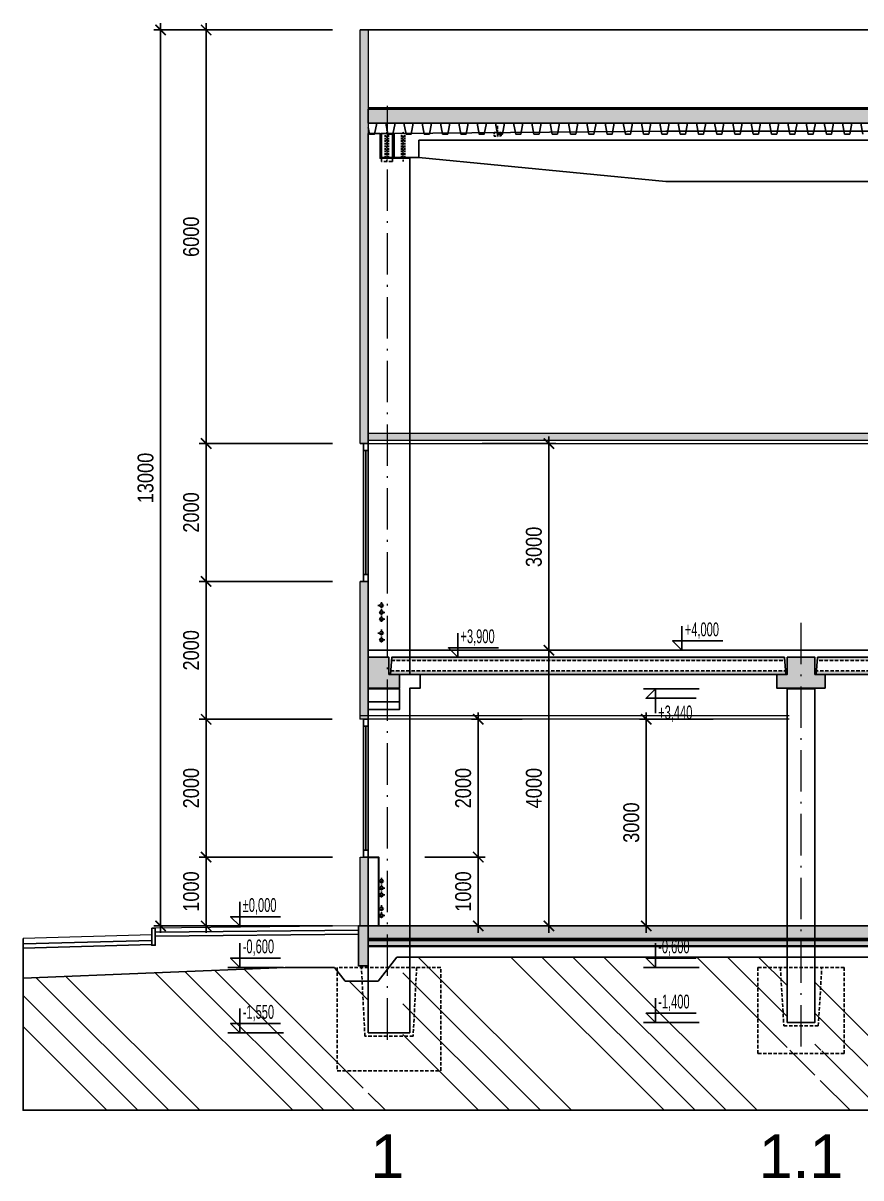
# Model space of a CAD drawing. Header units: millimetres. Extents: x 325046 to 1268204, y 1875583 to 2761998.
# Drawn here: x 700798 to 712946, y 2379868 to 2396623 of the extents above; entities that cross this region are included whole.
import ezdxf
from ezdxf.enums import TextEntityAlignment as Align

# ---------------------------------------------------------------- set-up
doc = ezdxf.new("R2010")
doc.units = ezdxf.units.MM
doc.header["$LTSCALE"] = 100
doc.header["$PDMODE"] = 65
for name, pattern in [('ACAD_ISO10W100', [18.5, 12, -3, 0.5, -3]), ('DASHDOT', [1, 0.5, -0.25, 0, -0.25]), ('DASHED', [0.75, 0.5, -0.25])]:
    doc.linetypes.add(name, pattern=pattern)
for name, color, linetype in [('005', 9, 'Continuous'), ('025', 1, 'Continuous'), ('030', 7, 'Continuous'), ('035', 7, 'Continuous'), ('050', 4, 'Continuous'), ('DEHA', 2, 'Continuous'), ('FASÁDY kresba', 7, 'Continuous'), ('KOTY', 2, 'Continuous'), ('kóty 100', 5, 'Continuous'), ('OKNA - RASTR', 5, 'Continuous'), ('PŘÍČKY - ZDĚNÉ', 4, 'Continuous'), ('ŠRAF-TERÉN', 34, 'Continuous'), ('ŽB - MONOLIT', 4, 'Continuous'), ('ŽB - PREFA', 3, 'Continuous')]:
    doc.layers.add(name, color=color, linetype=linetype)
for name, color, linetype, lineweight in [('ARKOS - obrys budovy', 4, 'Continuous', 13), ('Objekty - osy', 5, 'ACAD_ISO10W100', 20), ('OBVODOVÝ PLÁŠŤ', 2, 'Continuous', 9), ('ŽB - Šraf-prefa', 253, 'Continuous', 13)]:
    doc.layers.add(name, color=color, linetype=linetype, lineweight=lineweight)
for name, color, linetype, lineweight, true_color in [('IZOLACE - H', 7, 'Continuous', 9, 0x525252), ('PODHLEDY', 7, 'Continuous', 18, 0x1d8172), ('PŘÍČKY - SDK', 7, 'Continuous', 30, 0x6a1174), ('TRAPÉZ -  KRYTINA', 7, 'Continuous', 25, 0x005875)]:
    doc.layers.add(name, color=color, linetype=linetype, lineweight=lineweight, true_color=true_color)
for name, color, linetype, true_color in [('Izolace tepelná', 7, 'Continuous', 0xfdf0ce), ('Popis OS', 7, 'Continuous', 0xbd0a5d), ('ŽB - Šraf-monol', 7, 'Continuous', 0x6bc2a4)]:
    doc.layers.add(name, color=color, linetype=linetype, true_color=true_color)
doc.styles.add('ARIAL NARROW', font='ARIALN.TTF')
doc.styles.add('ARIL-TENKÝ', font='arial.ttf')
doc.dimstyles.new('100', dxfattribs={"dimscale": 100, "dimtxt": 2.3, "dimasz": 1.5, "dimexe": 1, "dimexo": 4, "dimgap": 1, "dimtad": 1, "dimdec": 0, "dimzin": 0, "dimdsep": 46, "dimtxsty": 'ARIAL NARROW', "dimblk": 'ARCHTICK', "dimcen": 4, "dimdle": 1, "dimclrd": 256, "dimclre": 256, "dimclrt": 7, "dimadec": 0, "dimazin": 0, "dimtfac": 1, "dimtdec": 0, "dimtix": 1, "dimtofl": 0, "dimtmove": 0, "dimatfit": 2, "dimldrblk": 'OBLIQUE', "dimfxl": 1, "dimtolj": 1, "dimtzin": 0, "dimlwd": -1, "dimlwe": -1, "dimarcsym": 1})

# ---------------------------------------------------------------- blocks, each defined once
blk = doc.blocks.new('L2.1_PO')
at = {"layer": '005', "linetype": 'DASHDOT', "ltscale": 0.5}
for points in [[(1110094, -5375264), (1110094, -5374824)], [(1121674, -5375264), (1121674, -5374824)]]:
    blk.add_lwpolyline(points, dxfattribs=at)
at = {"layer": '025', "linetype": 'DASHED', "ltscale": 0.5}
blk.add_lwpolyline([(1111514, -5374842), (1111414, -5374843), (1111414, -5374893), (1111514, -5374892)], close=True, dxfattribs=at)
at = {"layer": '030'}
blk.add_lwpolyline([(1113904, -5374824), (1117904, -5374824), (1121844, -5374854), (1121844, -5375204), (1121484, -5375204), (1117904, -5375554), (1113904, -5375554), (1110324, -5375204), (1109964, -5375204), (1109964, -5374854)], close=True, dxfattribs=at)
blk.add_lwpolyline([(1121484, -5375204), (1121484, -5374954), (1110324, -5374954), (1110324, -5375204)], dxfattribs=at)
blk.add_lwpolyline([(1121484, -5375204), (1121484, -5374954), (1110324, -5374954), (1110324, -5375204)], dxfattribs=at)
at = {"layer": '035', "linetype": 'DASHED', "ltscale": 0.5}
for points in [[(1110069, -5375204), (1110069, -5374853)], [(1110119, -5375204), (1110119, -5374853)], [(1121649, -5375204), (1121649, -5374853)], [(1121699, -5375204), (1121699, -5374853)]]:
    blk.add_lwpolyline(points, dxfattribs=at)
at = {"layer": 'DEHA', "color": 3, "linetype": 'DASHDOT'}
blk.add_lwpolyline([(1111464, -5374743), (1111464, -5374943)], dxfattribs=at)
blk = doc.blocks.new('H2 PO')
at = {"layer": '005', "linetype": 'DASHED'}
blk.add_lwpolyline([(2029475, -4892558), (2029475, -4891058), (2027975, -4891058), (2027975, -4892558)], close=True, dxfattribs=at)
blk.add_lwpolyline([(2029125, -4891058), (2029075, -4892058), (2028375, -4892058), (2028325, -4891058)], dxfattribs=at)
blk = doc.blocks.new('hlavice 2 pohl')
at = {"layer": '005', "linetype": 'DASHED'}
blk.add_lwpolyline([(1903948, -4907035), (1903948, -4905785), (1905198, -4905785), (1905198, -4907035)], close=True, dxfattribs=at)
blk.add_lwpolyline([(1904273, -4905785), (1904323, -4906635), (1904823, -4906635), (1904873, -4905785)], dxfattribs=at)
blk = doc.blocks.new('_ARCHTICK')
at = {"color": 0, "linetype": 'ByBlock', "const_width": 0.15}
blk.add_lwpolyline([(-0.5, -0.5), (0.5, 0.5)], dxfattribs=at)
blk = doc.blocks.new('*D1326')
at = {"layer": 'Defpoints', "color": 0, "linetype": 'ByBlock', "ltscale": 100, "transparency": 16777216}
for p in [(707053, 2390523), (708423, 2390523), (707053, 2387523)]:
    blk.add_point(p, dxfattribs=at)
at = {"layer": 'kóty 100', "linetype": 'ByBlock', "ltscale": 100, "transparency": 16777216}
for p, q in [((708423, 2387423), (708423, 2390623)), ((707453, 2390523), (708523, 2390523)), ((707453, 2387523), (708523, 2387523))]:
    blk.add_line(p, q, dxfattribs=at)
at = {"layer": 'kóty 100', "linetype": 'ByBlock', "ltscale": 100, "transparency": 16777216, "xscale": 150, "yscale": 150, "zscale": 150}
for p, rotation in [((708423, 2390523), 90), ((708423, 2387523), 270)]:
    blk.add_blockref('_ARCHTICK', p, dxfattribs=dict(at, rotation=rotation))
at = {"layer": 'kóty 100', "color": 7, "linetype": 'ByBlock', "ltscale": 100, "transparency": 16777216, "insert": (708205, 2389023), "char_height": 230, "attachment_point": 5, "rotation": 90, "style": 'ARIAL NARROW'}
blk.add_mtext('\\A1;3000', dxfattribs=at)
blk = doc.blocks.new('_Oblique')
at = {"color": 0, "lineweight": -2}
blk.add_line((-0.5, -0.5), (0.5, 0.5), dxfattribs=at)
blk = doc.blocks.new('*D1327')
at = {"layer": 'Defpoints', "color": 0, "linetype": 'ByBlock', "ltscale": 100, "transparency": 16777216}
for p in [(709835, 2386523), (711204, 2386523), (711204, 2383523)]:
    blk.add_point(p, dxfattribs=at)
at = {"layer": 'kóty 100', "linetype": 'ByBlock', "ltscale": 100, "transparency": 16777216}
for p, q in [((709835, 2383423), (709835, 2386623)), ((710804, 2386523), (709735, 2386523)), ((710804, 2383523), (709735, 2383523))]:
    blk.add_line(p, q, dxfattribs=at)
at = {"layer": 'kóty 100', "linetype": 'ByBlock', "ltscale": 100, "transparency": 16777216, "xscale": 150, "yscale": 150, "zscale": 150}
for p, rotation in [((709835, 2386523), 90), ((709835, 2383523), 270)]:
    blk.add_blockref('_ARCHTICK', p, dxfattribs=dict(at, rotation=rotation))
at = {"layer": 'kóty 100', "color": 7, "linetype": 'ByBlock', "ltscale": 100, "transparency": 16777216, "insert": (709618, 2385023), "char_height": 230, "attachment_point": 5, "rotation": 90, "style": 'ARIAL NARROW'}
blk.add_mtext('\\A1;3000', dxfattribs=at)
blk = doc.blocks.new('*D1328')
at = {"layer": 'Defpoints', "color": 0, "linetype": 'ByBlock', "ltscale": 100, "transparency": 16777216}
for p in [(710090, 2387523), (708423, 2383523), (710233, 2383523)]:
    blk.add_point(p, dxfattribs=at)
at = {"layer": 'kóty 100', "linetype": 'ByBlock', "ltscale": 100, "transparency": 16777216}
for p, q in [((708423, 2387623), (708423, 2383423)), ((709690, 2387523), (708323, 2387523)), ((709833, 2383523), (708323, 2383523))]:
    blk.add_line(p, q, dxfattribs=at)
at = {"layer": 'kóty 100', "linetype": 'ByBlock', "ltscale": 100, "transparency": 16777216, "xscale": 150, "yscale": 150, "zscale": 150}
for p, rotation in [((708423, 2387523), 90), ((708423, 2383523), 270)]:
    blk.add_blockref('_ARCHTICK', p, dxfattribs=dict(at, rotation=rotation))
at = {"layer": 'kóty 100', "color": 7, "linetype": 'ByBlock', "ltscale": 100, "transparency": 16777216, "insert": (708205, 2385523), "char_height": 230, "attachment_point": 5, "rotation": 90, "style": 'ARIAL NARROW'}
blk.add_mtext('\\A1;4000', dxfattribs=at)
blk = doc.blocks.new('*D1329')
at = {"layer": 'Defpoints', "color": 0, "linetype": 'ByBlock', "ltscale": 100, "transparency": 16777216}
for p in [(706827, 2384523), (707398, 2384523), (709042, 2383523)]:
    blk.add_point(p, dxfattribs=at)
at = {"layer": 'kóty 100', "linetype": 'ByBlock', "ltscale": 100, "transparency": 16777216}
for p, q in [((707398, 2383423), (707398, 2384623)), ((707227, 2384523), (707498, 2384523)), ((708642, 2383523), (707298, 2383523))]:
    blk.add_line(p, q, dxfattribs=at)
at = {"layer": 'kóty 100', "linetype": 'ByBlock', "ltscale": 100, "transparency": 16777216, "xscale": 150, "yscale": 150, "zscale": 150}
for p, rotation in [((707398, 2384523), 90), ((707398, 2383523), 270)]:
    blk.add_blockref('_ARCHTICK', p, dxfattribs=dict(at, rotation=rotation))
at = {"layer": 'kóty 100', "color": 7, "linetype": 'ByBlock', "ltscale": 100, "transparency": 16777216, "insert": (707180, 2384023), "char_height": 230, "attachment_point": 5, "rotation": 90, "style": 'ARIAL NARROW'}
blk.add_mtext('\\A1;1000', dxfattribs=at)
blk = doc.blocks.new('*D1330')
at = {"layer": 'Defpoints', "color": 0, "linetype": 'ByBlock', "ltscale": 100, "transparency": 16777216}
for p in [(707398, 2386523), (708435, 2386523), (706221, 2384523)]:
    blk.add_point(p, dxfattribs=at)
at = {"layer": 'kóty 100', "linetype": 'ByBlock', "ltscale": 100, "transparency": 16777216}
for p, q in [((707398, 2384423), (707398, 2386623)), ((708035, 2386523), (707298, 2386523)), ((706621, 2384523), (707498, 2384523))]:
    blk.add_line(p, q, dxfattribs=at)
at = {"layer": 'kóty 100', "linetype": 'ByBlock', "ltscale": 100, "transparency": 16777216, "xscale": 150, "yscale": 150, "zscale": 150}
for p, rotation in [((707398, 2386523), 90), ((707398, 2384523), 270)]:
    blk.add_blockref('_ARCHTICK', p, dxfattribs=dict(at, rotation=rotation))
at = {"layer": 'kóty 100', "color": 7, "linetype": 'ByBlock', "ltscale": 100, "transparency": 16777216, "insert": (707180, 2385523), "char_height": 230, "attachment_point": 5, "rotation": 90, "style": 'ARIAL NARROW'}
blk.add_mtext('\\A1;2000', dxfattribs=at)
blk = doc.blocks.new('*D1335')
at = {"layer": 'Defpoints', "color": 0, "linetype": 'ByBlock', "ltscale": 100, "transparency": 16777216}
for p in [(703452, 2384523), (705684, 2384523), (705684, 2383523)]:
    blk.add_point(p, dxfattribs=at)
at = {"layer": 'kóty 100', "linetype": 'ByBlock', "ltscale": 100, "transparency": 16777216}
for p, q in [((703452, 2383423), (703452, 2384623)), ((705284, 2384523), (703352, 2384523)), ((705284, 2383523), (703352, 2383523))]:
    blk.add_line(p, q, dxfattribs=at)
at = {"layer": 'kóty 100', "linetype": 'ByBlock', "ltscale": 100, "transparency": 16777216, "xscale": 150, "yscale": 150, "zscale": 150}
for p, rotation in [((703452, 2384523), 90), ((703452, 2383523), 270)]:
    blk.add_blockref('_ARCHTICK', p, dxfattribs=dict(at, rotation=rotation))
at = {"layer": 'kóty 100', "color": 7, "linetype": 'ByBlock', "ltscale": 100, "transparency": 16777216, "insert": (703235, 2384023), "char_height": 230, "attachment_point": 5, "rotation": 90, "style": 'ARIAL NARROW'}
blk.add_mtext('\\A1;1000', dxfattribs=at)
blk = doc.blocks.new('*D1336')
at = {"layer": 'Defpoints', "color": 0, "linetype": 'ByBlock', "ltscale": 100, "transparency": 16777216}
for p in [(703452, 2386523), (705679, 2386523), (705684, 2384523)]:
    blk.add_point(p, dxfattribs=at)
at = {"layer": 'kóty 100', "linetype": 'ByBlock', "ltscale": 100, "transparency": 16777216}
for p, q in [((703452, 2384423), (703452, 2386623)), ((705279, 2386523), (703352, 2386523)), ((705284, 2384523), (703352, 2384523))]:
    blk.add_line(p, q, dxfattribs=at)
at = {"layer": 'kóty 100', "linetype": 'ByBlock', "ltscale": 100, "transparency": 16777216, "xscale": 150, "yscale": 150, "zscale": 150}
for p, rotation in [((703452, 2386523), 90), ((703452, 2384523), 270)]:
    blk.add_blockref('_ARCHTICK', p, dxfattribs=dict(at, rotation=rotation))
at = {"layer": 'kóty 100', "color": 7, "linetype": 'ByBlock', "ltscale": 100, "transparency": 16777216, "insert": (703235, 2385523), "char_height": 230, "attachment_point": 5, "rotation": 90, "style": 'ARIAL NARROW'}
blk.add_mtext('\\A1;2000', dxfattribs=at)
blk = doc.blocks.new('*D1337')
at = {"layer": 'Defpoints', "color": 0, "linetype": 'ByBlock', "ltscale": 100, "transparency": 16777216}
for p in [(703452, 2388523), (705684, 2388523), (705679, 2386523)]:
    blk.add_point(p, dxfattribs=at)
at = {"layer": 'kóty 100', "linetype": 'ByBlock', "ltscale": 100, "transparency": 16777216}
for p, q in [((703452, 2386423), (703452, 2388623)), ((705284, 2388523), (703352, 2388523)), ((705279, 2386523), (703352, 2386523))]:
    blk.add_line(p, q, dxfattribs=at)
at = {"layer": 'kóty 100', "linetype": 'ByBlock', "ltscale": 100, "transparency": 16777216, "xscale": 150, "yscale": 150, "zscale": 150}
for p, rotation in [((703452, 2388523), 90), ((703452, 2386523), 270)]:
    blk.add_blockref('_ARCHTICK', p, dxfattribs=dict(at, rotation=rotation))
at = {"layer": 'kóty 100', "color": 7, "linetype": 'ByBlock', "ltscale": 100, "transparency": 16777216, "insert": (703235, 2387523), "char_height": 230, "attachment_point": 5, "rotation": 90, "style": 'ARIAL NARROW'}
blk.add_mtext('\\A1;2000', dxfattribs=at)
blk = doc.blocks.new('*D1338')
at = {"layer": 'Defpoints', "color": 0, "linetype": 'ByBlock', "ltscale": 100, "transparency": 16777216}
for p in [(703452, 2390523), (705684, 2390523), (705684, 2388523)]:
    blk.add_point(p, dxfattribs=at)
at = {"layer": 'kóty 100', "linetype": 'ByBlock', "ltscale": 100, "transparency": 16777216}
for p, q in [((703452, 2388423), (703452, 2390623)), ((705284, 2390523), (703352, 2390523)), ((705284, 2388523), (703352, 2388523))]:
    blk.add_line(p, q, dxfattribs=at)
at = {"layer": 'kóty 100', "linetype": 'ByBlock', "ltscale": 100, "transparency": 16777216, "xscale": 150, "yscale": 150, "zscale": 150}
for p, rotation in [((703452, 2390523), 90), ((703452, 2388523), 270)]:
    blk.add_blockref('_ARCHTICK', p, dxfattribs=dict(at, rotation=rotation))
at = {"layer": 'kóty 100', "color": 7, "linetype": 'ByBlock', "ltscale": 100, "transparency": 16777216, "insert": (703235, 2389523), "char_height": 230, "attachment_point": 5, "rotation": 90, "style": 'ARIAL NARROW'}
blk.add_mtext('\\A1;2000', dxfattribs=at)
blk = doc.blocks.new('*D1339')
at = {"layer": 'Defpoints', "color": 0, "linetype": 'ByBlock', "ltscale": 100, "transparency": 16777216}
for p in [(703452, 2396523), (705684, 2396523), (705684, 2390523)]:
    blk.add_point(p, dxfattribs=at)
at = {"layer": 'kóty 100', "linetype": 'ByBlock', "ltscale": 100, "transparency": 16777216}
for p, q in [((705284, 2396523), (703352, 2396523)), ((703452, 2390423), (703452, 2396623)), ((705284, 2390523), (703352, 2390523))]:
    blk.add_line(p, q, dxfattribs=at)
at = {"layer": 'kóty 100', "linetype": 'ByBlock', "ltscale": 100, "transparency": 16777216, "xscale": 150, "yscale": 150, "zscale": 150}
for p, rotation in [((703452, 2396523), 90), ((703452, 2390523), 270)]:
    blk.add_blockref('_ARCHTICK', p, dxfattribs=dict(at, rotation=rotation))
at = {"layer": 'kóty 100', "color": 7, "linetype": 'ByBlock', "ltscale": 100, "transparency": 16777216, "insert": (703235, 2393523), "char_height": 230, "attachment_point": 5, "rotation": 90, "style": 'ARIAL NARROW'}
blk.add_mtext('\\A1;6000', dxfattribs=at)
blk = doc.blocks.new('*D1340')
at = {"layer": 'Defpoints', "color": 0, "linetype": 'ByBlock', "ltscale": 100, "transparency": 16777216}
for p in [(705684, 2396523), (702792, 2383523), (705684, 2383523)]:
    blk.add_point(p, dxfattribs=at)
at = {"layer": 'kóty 100', "linetype": 'ByBlock', "ltscale": 100, "transparency": 16777216}
for p, q in [((705284, 2396523), (702692, 2396523)), ((702792, 2396623), (702792, 2383423)), ((705284, 2383523), (702692, 2383523))]:
    blk.add_line(p, q, dxfattribs=at)
at = {"layer": 'kóty 100', "linetype": 'ByBlock', "ltscale": 100, "transparency": 16777216, "xscale": 150, "yscale": 150, "zscale": 150}
for p, rotation in [((702792, 2396523), 90), ((702792, 2383523), 270)]:
    blk.add_blockref('_ARCHTICK', p, dxfattribs=dict(at, rotation=rotation))
at = {"layer": 'kóty 100', "color": 7, "linetype": 'ByBlock', "ltscale": 100, "transparency": 16777216, "insert": (702574, 2390023), "char_height": 230, "attachment_point": 5, "rotation": 90, "style": 'ARIAL NARROW'}
blk.add_mtext('\\A1;13000', dxfattribs=at)

msp = doc.modelspace()

# ---------------------------------------------------------------- hatches: boundary and pattern name
at = {"layer": 'Izolace tepelná'}
h = msp.add_hatch(color=256, dxfattribs=at)
h.dxf.hatch_style = 1
h.paths.add_polyline_path([(705803.7, 2384523.1), (705803.7, 2383523.1), (705683.7, 2383523.1), (705683.7, 2384523.1)])
h.paths.add_polyline_path([(705683.7, 2390523.1), (705803.7, 2390523.1), (705803.7, 2396523.1), (705683.7, 2396523.1)])
h.paths.add_polyline_path([(705803.7, 2388523.1), (705683.7, 2388523.1), (705683.7, 2386523.1), (705803.7, 2386523.1)])
h = msp.add_hatch(color=256, dxfattribs=at)
h.dxf.hatch_style = 1
h.paths.add_polyline_path([(718078.7, 2395373.1), (719157.2, 2395373.1), (719157.2, 2395173.1), (718078.7, 2395173.1)])
h.paths.add_polyline_path([(712078.7, 2395373.1), (718078.7, 2395373.1), (718078.7, 2395173.1), (712078.7, 2395173.1)])
h.paths.add_polyline_path([(706078.7, 2395373.1), (712078.7, 2395373.1), (712078.7, 2395173.1), (712020.9, 2395173.1), (706078.7, 2395173.1)])
h.paths.add_polyline_path([(705803.7, 2395373.1), (706078.7, 2395373.1), (706078.7, 2395173.1), (705803.7, 2395173.1)])
h = msp.add_hatch(color=256, dxfattribs=at)
h.dxf.hatch_style = 1
h.paths.add_polyline_path([(706303.7, 2390673.1), (711878.7, 2390673.1), (711878.7, 2390573.1), (706303.7, 2390573.1)])
h.paths.add_polyline_path([(711878.7, 2390673.1), (712078.7, 2390673.1), (712078.7, 2390573.1), (711878.7, 2390573.1)])
h.paths.add_polyline_path([(706078.7, 2390673.1), (706303.7, 2390673.1), (706303.7, 2390573.1), (706078.7, 2390573.1)])
h.paths.add_polyline_path([(705803.7, 2390673.1), (706078.7, 2390673.1), (706078.7, 2390573.1), (705803.7, 2390573.1)])
h.paths.add_polyline_path([(712078.7, 2390673.1), (718128.7, 2390673.1), (718128.7, 2390573.1), (712078.7, 2390573.1)])
h = msp.add_hatch(color=256, dxfattribs=at)
h.dxf.hatch_style = 1
h.paths.add_polyline_path([(718278.7, 2383233.1), (718278.7, 2383313.1), (705803.7, 2383313.1), (705803.7, 2383233.1)])
at = {"layer": 'ŠRAF-TERÉN'}
h = msp.add_hatch(dxfattribs=at)
h.set_pattern_fill('ANSI34', color=256, scale=100, angle=90, style=0)
h.set_pattern_definition([(135, (-468487, -136844.4), (-1347.0384, -1347.0384), []), (135, (-468487, -136395.4), (-1347.0384, -1347.0384), []), (135, (-468487, -135946.3), (-1347.0384, -1347.0384), []), (135, (-468487, -135497.3), (-1347.0384, -1347.0384), [])])
h.paths.add_polyline_path([(706303.7, 2383073.1), (711878.7, 2383073.1), (711878.7, 2381723.1), (711328.7, 2381723.1), (711328.7, 2380848.7), (706803.7, 2380848.7), (706803.7, 2381723.1), (706303.7, 2381723.1)])
h.paths.add_polyline_path([(700798.2, 2382764.2), (704598.7, 2382923.1), (705312.2, 2382923.1), (705466.2, 2382724.7), (705803.7, 2382724.7), (705803.7, 2381723.1), (705303.7, 2381723.1), (705303.7, 2380848.7), (700798.2, 2380848.7)])
h.paths.add_polyline_path([(717828.7, 2383073.1), (717828.7, 2381723.1), (717328.7, 2381723.1), (717328.7, 2380848.7), (712828.7, 2380848.7), (712828.7, 2381723.1), (712278.7, 2381723.1), (712278.7, 2381763.1), (712278.7, 2381763.1), (712278.7, 2381883.1), (712278.7, 2383073.1)])
h.paths.add_polyline_path([(718078.7, 2383073.1), (718078.7, 2381723.1), (717828.7, 2381723.1), (717828.7, 2381763.1), (717838.7, 2381763.1), (717838.7, 2381883.1), (717837.8, 2383073.1)])
h.paths.add_polyline_path([(718078.7, 2383073.1), (718328.7, 2383073.1), (718328.7, 2381883.1), (718318.7, 2381883.1), (718318.7, 2381763.1), (718319.1, 2381723.1), (718078.7, 2381723.1)])
h.paths.add_polyline_path([(1017133.1, 2383073.1), (1017036.8, 2380848.7), (718828.7, 2380848.7), (718828.7, 2381723.1), (718328.7, 2381723.1), (718328.7, 2381763.1), (718328.7, 2381763.1), (718328.7, 2381883.1), (718328.7, 2383073.1)])
h.paths.add_polyline_path([(718428.7, 2381723.1), (718828.7, 2381723.1), (718828.7, 2380848.7), (718384.9, 2380848.7)], flags=17)
h.paths.add_polyline_path([(718078.7, 2381723.1), (718328.7, 2381723.1), (718328.7, 2380848.7), (718078.7, 2380848.7)])
h.paths.add_polyline_path([(717828.7, 2381723.1), (718078.7, 2381723.1), (718078.7, 2380848.7), (717828.7, 2380848.7)])
h.paths.add_polyline_path([(717328.7, 2381723.1), (717728.7, 2381723.1), (717772.4, 2380848.7), (717328.7, 2380848.7)], flags=17)
h.paths.add_polyline_path([(712378.7, 2381723.1), (712828.7, 2381723.1), (712828.7, 2380848.7), (712334.9, 2380848.7)], flags=17)
h.paths.add_polyline_path([(712078.7, 2381723.1), (712278.7, 2381723.1), (712278.7, 2380848.7), (712078.7, 2380848.7)])
h.paths.add_polyline_path([(711878.7, 2381723.1), (712078.7, 2381723.1), (712078.7, 2380848.7), (711878.7, 2380848.7)])
h.paths.add_polyline_path([(711328.7, 2381723.1), (711778.7, 2381723.1), (711822.4, 2380848.7), (711328.7, 2380848.7)], flags=17)
h.paths.add_polyline_path([(706403.7, 2381723.1), (706803.7, 2381723.1), (706803.7, 2380848.7), (706359.9, 2380848.7)], flags=17)
h.paths.add_polyline_path([(706078.7, 2381723.1), (706303.7, 2381723.1), (706303.7, 2380848.7), (706078.7, 2380848.7)])
h.paths.add_polyline_path([(705803.7, 2381723.1), (706078.7, 2381723.1), (706078.7, 2380848.7), (705803.7, 2380848.7)])
h.paths.add_polyline_path([(705303.7, 2381723.1), (705703.7, 2381723.1), (705747.4, 2380848.7), (705303.7, 2380848.7)], flags=17)
at = {"layer": 'ŽB - Šraf-monol'}
msp.add_hatch(color=256, dxfattribs=at).paths.add_polyline_path([(1018353.7, 2383523.1), (1018353.7, 2383343.1), (705803.7, 2383343.1), (705803.7, 2383523.1)])
at = {"layer": 'ŽB - Šraf-prefa', "linetype": 'ByBlock', "ltscale": 100}
h = msp.add_hatch(color=256, dxfattribs=at)
h.paths.add_polyline_path([(706103.7, 2387423.1), (705803.7, 2387423.1), (705803.7, 2386973.1), (706253.7, 2386973.1), (706253.7, 2387173.1), (706123.7, 2387173.1), (706103.7, 2387173.1)])
h.paths.add_polyline_path([(712428.7, 2387173.1), (712278.7, 2387173.1), (712278.7, 2387423.1), (711878.7, 2387423.1), (711878.7, 2387173.1), (711728.7, 2387173.1), (711728.7, 2386973.1), (712428.7, 2386973.1)])
h.paths.add_polyline_path([(718278.7, 2387423.1), (717978.7, 2387423.1), (717978.7, 2387173.1), (717828.7, 2387173.1), (717828.7, 2386973.1), (718278.7, 2386973.1)])
h.paths.add_polyline_path([(717938.7, 2387423.1), (712318.7, 2387423.1), (712314.7, 2387373.1), (717942.7, 2387373.1)])
h.paths.add_polyline_path([(717954.7, 2387223.1), (712302.7, 2387223.1), (712298.7, 2387173.1), (717958.7, 2387173.1)])
h.paths.add_polyline_path([(711838.7, 2387423.1), (706143.7, 2387423.1), (706139.7, 2387373.1), (711842.7, 2387373.1)])
h.paths.add_polyline_path([(711854.7, 2387223.1), (706127.7, 2387223.1), (706123.7, 2387173.1), (711858.7, 2387173.1)])
at = {"layer": 'ŽB - Šraf-prefa', "ltscale": 2}
msp.add_hatch(color=256, dxfattribs=at).paths.add_polyline_path([(705663.7, 2383523.1), (705803.7, 2383523.1), (705803.7, 2382943.1), (705663.7, 2382943.1)])
at = {"layer": 'ŽB - Šraf-prefa'}
msp.add_hatch(color=256, dxfattribs=at).paths.add_polyline_path([(705803.7, 2383523.1), (705663.7, 2383523.1), (705663.7, 2382943.1), (705803.7, 2382943.1)])

# ---------------------------------------------------------------- linework, layer by layer
at = {"layer": '005', "linetype": 'DASHDOT', "ltscale": 0.5}
for points in [[(706073.7, 2394613.1), (706073.7, 2395068.1)], [(705943.7, 2388173.1), (706043.7, 2388173.1)], [(705993.7, 2388223.1), (705993.7, 2387923.1)], [(706043.7, 2388073.1), (705943.7, 2388073.1)], [(706043.7, 2387973.1), (705943.7, 2387973.1)], [(705943.7, 2387773.1), (706043.7, 2387773.1)], [(705993.7, 2387823.1), (705993.7, 2387623.1)], [(706043.7, 2387673.1), (705943.7, 2387673.1)], [(705943.7, 2384173.1), (706043.7, 2384173.1)], [(706043.7, 2384073.1), (705943.7, 2384073.1)], [(705993.7, 2384223.1), (705993.7, 2383923.1)], [(706043.7, 2383973.1), (705943.7, 2383973.1)], [(705943.7, 2383773.1), (706043.7, 2383773.1)], [(705993.7, 2383823.1), (705993.7, 2383623.1)], [(706043.7, 2383673.1), (705943.7, 2383673.1)]]:
    msp.add_lwpolyline(points, dxfattribs=at)
at = {"layer": '005', "linetype": 'DASHED'}
for points in [[(706138.7, 2387373.1), (711843.7, 2387373.1)], [(717943.7, 2387373.1), (712313.7, 2387373.1)], [(706128.7, 2387223.1), (711853.7, 2387223.1)], [(717953.7, 2387223.1), (712303.7, 2387223.1)]]:
    msp.add_lwpolyline(points, dxfattribs=at)
at = {"layer": '025', "linetype": 'DASHED', "const_width": 20}
for points in [[(706073.7, 2394663.1), (706073.7, 2394993.1)], [(706308.7, 2394663.1), (706308.7, 2394993.1)]]:
    msp.add_lwpolyline(points, dxfattribs=at)
at = {"layer": '035', "ltscale": 0.5}
for points in [[(706403.7, 2394663.1), (706403.7, 2394663.1), (705973.7, 2394663.1), (705973.7, 2395023.1), (705803.7, 2395023.1), (705803.7, 2381973.1), (706403.7, 2381973.1), (706403.7, 2386973.1), (706553.7, 2386973.1), (706553.7, 2387173.1), (706403.7, 2387173.1), (706403.7, 2394663.1)], [(706253.7, 2386773.1), (705803.7, 2386773.1)]]:
    msp.add_lwpolyline(points, dxfattribs=at)
at = {"layer": '035', "linetype": 'DASHED', "ltscale": 0.5}
for points in [[(706048.7, 2394673.1), (706048.7, 2395023.1)], [(706098.7, 2394673.1), (706098.7, 2395023.1)]]:
    msp.add_lwpolyline(points, dxfattribs=at)
at = {"layer": '035', "ltscale": 0.5}
msp.add_lwpolyline([(705803.7, 2386963.1), (706253.7, 2386963.1), (706253.7, 2386663.1), (705803.7, 2386663.1)], close=True, dxfattribs=at)
at = {"layer": '035'}
msp.add_lwpolyline([(711878.7, 2386963.1), (712278.7, 2386963.1), (712278.7, 2382123.1), (711878.7, 2382123.1)], close=True, dxfattribs=at)
for centre in [(705993.7, 2388173.1), (705993.7, 2388073.1), (705993.7, 2387973.1), (705993.7, 2387773.1), (705993.7, 2387673.1), (705993.7, 2384173.1), (705993.7, 2384073.1), (705993.7, 2383973.1), (705993.7, 2383773.1), (705993.7, 2383673.1)]:
    msp.add_circle(centre, 25, dxfattribs=at)
at = {"layer": '050', "linetype": 'DASHED'}
msp.add_lwpolyline([(705993.7, 2395023.1), (706153.7, 2395023.1), (706153.7, 2394613.1), (705993.7, 2394613.1)], close=True, dxfattribs=at)
at = {"layer": '050'}
msp.add_lwpolyline([(706153.7, 2394673.1), (705993.7, 2394673.1), (705993.7, 2395023.1), (706153.7, 2395023.1)], close=True, dxfattribs=at)
at = {"layer": 'ARKOS - obrys budovy'}
msp.add_line((705663.7, 2383523.1), (702663.7, 2383493.1), dxfattribs=at)
msp.add_lwpolyline([(702663.7, 2383493.1), (702663.7, 2383393.1), (700798.2, 2383343.1)], dxfattribs=at)
at = {"layer": 'FASÁDY kresba'}
for p, q in [((705664.3, 2383463.1), (702713.7, 2383433.6)), ((705664.9, 2383403.1), (702714.3, 2383373.6))]:
    msp.add_line(p, q, dxfattribs=at)
for points in [[(702663.7, 2383493.1), (702663.7, 2383243.1), (702713.7, 2383243.1), (702713.7, 2383493.1), (702663.7, 2383493.1)], [(702663.7, 2383313.1), (700798.2, 2383263.1)], [(702665.3, 2383253.1), (700798.2, 2383203)]]:
    msp.add_lwpolyline(points, dxfattribs=at)
at = {"layer": 'IZOLACE - H', "linetype": 'ByBlock', "ltscale": 1000}
msp.add_line((719157.2, 2395393.1), (705803.7, 2395393.1), dxfattribs=at)
at = {"layer": 'IZOLACE - H', "linetype": 'DASHED', "ltscale": 10, "const_width": 20}
msp.add_lwpolyline([(719157.2, 2395383.1), (705803.7, 2395383.1)], dxfattribs=at)
at = {"layer": 'IZOLACE - H', "linetype": 'DASHED', "ltscale": 5, "const_width": 20, "flags": 128}
msp.add_lwpolyline([(705803.7, 2383323.1), (1018353.7, 2383323.1)], dxfattribs=at)
at = {"layer": 'IZOLACE - H', "linetype": 'ByBlock', "ltscale": 1000, "flags": 128}
for points in [[(705803.7, 2383333.1), (1018189, 2383333.1)], [(705803.7, 2383313.1), (1018353.7, 2383313.1)]]:
    msp.add_lwpolyline(points, dxfattribs=at)
at = {"layer": 'Izolace tepelná'}
for points in [[(705803.7, 2395173.1), (705803.7, 2395373.1), (719157.2, 2395373.1)], [(719157.2, 2395173.1), (705803.7, 2395173.1)], [(1018353.7, 2383233.1), (705803.7, 2383233.1), (705803.7, 2383313.1)], [(705803.7, 2383313.1), (1018353.7, 2383313.1)]]:
    msp.add_lwpolyline(points, dxfattribs=at)
at = {"layer": 'KOTY'}
for p, q in [((708586.4, 2387523.1), (709395.9, 2387523.1)), ((709791.8, 2386963.1), (710601.3, 2386963.1)), ((703766.8, 2383523.1), (704576.3, 2383523.1)), ((703766.8, 2382923.1), (704576.3, 2382923.1)), ((709791.8, 2382923.1), (710601.3, 2382923.1)), ((709791.8, 2382123.1), (710601.3, 2382123.1)), ((703766.8, 2381973.1), (704576.3, 2381973.1))]:
    msp.add_line(p, q, dxfattribs=at)
at = {"layer": 'KOTY', "flags": 128}
for points in [[(707099.6, 2387774), (707099.6, 2387423.1), (706964.6, 2387558.1), (707689.7, 2387558.1)], [(710352, 2387874), (710352, 2387523.1), (710217, 2387658.1), (710942.1, 2387658.1)], [(709966.5, 2386612.2), (709966.5, 2386963.1), (709831.5, 2386828.1), (710556.5, 2386828.1)], [(703941.5, 2383874), (703941.5, 2383523.1), (703806.5, 2383658.1), (704531.5, 2383658.1)], [(703941.5, 2383274), (703941.5, 2382923.1), (703806.5, 2383058.1), (704531.5, 2383058.1)], [(709966.5, 2383274), (709966.5, 2382923.1), (709831.5, 2383058.1), (710556.5, 2383058.1)], [(709966.5, 2382474), (709966.5, 2382123.1), (709831.5, 2382258.1), (710556.5, 2382258.1)], [(703941.5, 2382324), (703941.5, 2381973.1), (703806.5, 2382108.1), (704531.5, 2382108.1)]]:
    msp.add_lwpolyline(points, dxfattribs=at)
at = {"layer": 'kóty 100'}
msp.add_line((1024720.1, 2396523.1), (705683.7, 2396523.1), dxfattribs=at)
at = {"layer": 'kóty 100', "linetype": 'ByBlock', "ltscale": 100}
for p, q in [((705803.7, 2390523.1), (705683.7, 2390523.1)), ((705803.7, 2388523.1), (705683.7, 2388523.1))]:
    msp.add_line(p, q, dxfattribs=at)
at = {"layer": 'Objekty - osy', "ltscale": 0.5}
for points in [[(706078.7, 2395423.5), (706078.7, 2381773.1)], [(712078.7, 2381773.1), (712078.7, 2387923.1)]]:
    msp.add_lwpolyline(points, dxfattribs=at)
at = {"layer": 'OBVODOVÝ PLÁŠŤ', "linetype": 'ByBlock'}
for points in [[(705683.7, 2390523.1), (705683.7, 2396523.1), (705803.7, 2396523.1), (705803.7, 2390523.1)], [(705683.7, 2386523.1), (705683.7, 2388523.1)], [(705803.7, 2388523.1), (705803.7, 2386523.1), (705683.7, 2386523.1)], [(705803.7, 2384523.1), (705803.7, 2383523.1), (705683.7, 2383523.1), (705683.7, 2384523.1), (705803.7, 2384523.1)]]:
    msp.add_lwpolyline(points, dxfattribs=at)
at = {"layer": 'OKNA - RASTR'}
for p, q in [((705733.7, 2390423.1), (705733.7, 2388623.1)), ((705768.7, 2390423.1), (705768.7, 2388623.1)), ((705733.7, 2386423.1), (705733.7, 2384623.1)), ((705768.7, 2386423.1), (705768.7, 2384623.1))]:
    msp.add_line(p, q, dxfattribs=at)
for points in [[(705803.7, 2390523.1), (705733.7, 2390523.1), (705733.7, 2390423.1), (705803.7, 2390423.1)], [(705803.7, 2388623.1), (705733.7, 2388623.1), (705733.7, 2388523.1), (705803.7, 2388523.1)], [(705803.7, 2386523.1), (705733.7, 2386523.1), (705733.7, 2386423.1), (705803.7, 2386423.1)], [(705803.7, 2384623.1), (705733.7, 2384623.1), (705733.7, 2384523.1), (705803.7, 2384523.1)]]:
    msp.add_lwpolyline(points, close=True, dxfattribs=at)
at = {"layer": 'PODHLEDY', "ltscale": 2, "transparency": 33554687}
for points in [[(705803.7, 2390673.1), (718128.7, 2390673.1)], [(705803.7, 2390573.1), (718128.7, 2390573.1)], [(705803.7, 2390523.1), (718128.7, 2390523.1)], [(711904.4, 2386573.1), (705679.4, 2386573.1)], [(711904.4, 2386523.1), (705679.4, 2386523.1)]]:
    msp.add_lwpolyline(points, dxfattribs=at)
at = {"layer": 'PŘÍČKY - SDK'}
msp.add_line((705803.7, 2383230.5), (1018353.7, 2383230.5), dxfattribs=at)
msp.add_lwpolyline([(705803.7, 2384523.1), (705953.7, 2384523.1), (705953.7, 2383523.1)], dxfattribs=at)
at = {"layer": 'PŘÍČKY - ZDĚNÉ'}
msp.add_lwpolyline([(705803.7, 2387523.1), (718278.7, 2387523.1)], dxfattribs=at)
at = {"layer": 'TRAPÉZ -  KRYTINA', "flags": 128}
msp.add_lwpolyline([(705803.2, 2395107.5), (705820.9, 2395013.1), (705870.9, 2395013.1), (705895.9, 2395013.1), (705925.9, 2395173.1), (706055.9, 2395173.1), (706085.9, 2395013.1), (706135.9, 2395013.1), (706160.9, 2395013.1), (706190.9, 2395173.1), (706320.9, 2395173.1), (706350.9, 2395013.1), (706400.9, 2395013.1), (706425.9, 2395013.1), (706455.9, 2395173.1), (706585.9, 2395173.1), (706615.9, 2395013.1), (706665.9, 2395013.1), (706690.9, 2395013.1), (706720.9, 2395173.1), (706850.9, 2395173.1), (706880.9, 2395013.1), (706930.9, 2395013.1), (706955.9, 2395013.1), (706985.9, 2395173.1), (707115.9, 2395173.1), (707145.9, 2395013.1), (707195.9, 2395013.1), (707220.9, 2395013.1), (707250.9, 2395173.1), (707380.9, 2395173.1), (707410.9, 2395013.1), (707460.9, 2395013.1), (707485.9, 2395013.1), (707515.9, 2395173.1), (707645.9, 2395173.1), (707675.9, 2395013.1), (707725.9, 2395013.1), (707750.9, 2395013.1), (707780.9, 2395173.1), (707910.9, 2395173.1), (707940.9, 2395013.1), (707990.9, 2395013.1), (708015.9, 2395013.1), (708045.9, 2395173.1), (708175.9, 2395173.1), (708205.9, 2395013.1), (708255.9, 2395013.1), (708280.9, 2395013.1), (708310.9, 2395173.1), (708440.9, 2395173.1), (708470.9, 2395013.1), (708520.9, 2395013.1), (708545.9, 2395013.1), (708575.9, 2395173.1), (708705.9, 2395173.1), (708735.9, 2395013.1), (708785.9, 2395013.1), (708810.9, 2395013.1), (708840.9, 2395173.1), (708970.9, 2395173.1), (709000.9, 2395013.1), (709050.9, 2395013.1), (709075.9, 2395013.1), (709105.9, 2395173.1), (709235.9, 2395173.1), (709265.9, 2395013.1), (709315.9, 2395013.1), (709340.9, 2395013.1), (709370.9, 2395173.1), (709500.9, 2395173.1), (709530.9, 2395013.1), (709580.9, 2395013.1), (709605.9, 2395013.1), (709635.9, 2395173.1), (709765.9, 2395173.1), (709795.9, 2395013.1), (709845.9, 2395013.1), (709870.9, 2395013.1), (709900.9, 2395173.1), (710030.9, 2395173.1), (710060.9, 2395013.1), (710110.9, 2395013.1), (710135.9, 2395013.1), (710165.9, 2395173.1), (710295.9, 2395173.1), (710325.9, 2395013.1), (710375.9, 2395013.1), (710400.9, 2395013.1), (710430.9, 2395173.1), (710560.9, 2395173.1), (710590.9, 2395013.1), (710640.9, 2395013.1), (710665.9, 2395013.1), (710695.9, 2395173.1), (710825.9, 2395173.1), (710855.9, 2395013.1), (710905.9, 2395013.1), (710930.9, 2395013.1), (710960.9, 2395173.1), (711090.9, 2395173.1), (711120.9, 2395013.1), (711170.9, 2395013.1), (711195.9, 2395013.1), (711225.9, 2395173.1), (711355.9, 2395173.1), (711385.9, 2395013.1), (711435.9, 2395013.1), (711460.9, 2395013.1), (711490.9, 2395173.1), (711620.9, 2395173.1), (711650.9, 2395013.1), (711700.9, 2395013.1), (711725.9, 2395013.1), (711755.9, 2395173.1), (711885.9, 2395173.1), (711915.9, 2395013.1), (711965.9, 2395013.1), (711990.9, 2395013.1), (712020.9, 2395173.1), (712150.9, 2395173.1), (712180.9, 2395013.1), (712230.9, 2395013.1), (712255.9, 2395013.1), (712285.9, 2395173.1), (712415.9, 2395173.1), (712445.9, 2395013.1), (712495.9, 2395013.1), (712520.9, 2395013.1), (712550.9, 2395173.1), (712680.9, 2395173.1), (712710.9, 2395013.1), (712760.9, 2395013.1), (712785.9, 2395013.1), (712815.9, 2395173.1), (712945.9, 2395173.1), (712975.9, 2395013.1)], dxfattribs=at)
at = {"layer": 'ŠRAF-TERÉN', "flags": 128}
for points in [[(700798.2, 2383343.1), (700798.2, 2380848.7), (719157.2, 2380848.7)], [(1018353.7, 2383073.1), (706217.1, 2383073.1), (705944.6, 2382724.7), (705466.2, 2382724.7), (705312.2, 2382923.1), (704598.7, 2382923.1), (700798.2, 2382764.2)]]:
    msp.add_lwpolyline(points, dxfattribs=at)
at = {"layer": 'ŽB - MONOLIT', "ltscale": 30}
msp.add_lwpolyline([(1018353.7, 2383523.1), (705803.7, 2383523.1), (705803.7, 2383343.1), (1018353.7, 2383343.1)], dxfattribs=at)
at = {"layer": 'ŽB - PREFA'}
for points in [[(705803.7, 2386973.1), (705803.7, 2387423.1), (706103.7, 2387423.1), (706103.7, 2387173.1), (706253.7, 2387173.1), (706253.7, 2386973.1)], [(711858.7, 2387173.1), (706123.7, 2387173.1), (706143.7, 2387423.1), (711838.7, 2387423.1)], [(712428.7, 2386973.1), (712428.7, 2387173.1), (712278.7, 2387173.1), (712278.7, 2387423.1), (711878.7, 2387423.1), (711878.7, 2387173.1), (711728.7, 2387173.1), (711728.7, 2386973.1)], [(712298.7, 2387173.1), (717958.7, 2387173.1), (717938.7, 2387423.1), (712318.7, 2387423.1)]]:
    msp.add_lwpolyline(points, close=True, dxfattribs=at)
msp.add_lwpolyline([(705803.7, 2383523.1), (705663.7, 2383523.1), (705663.7, 2382943.1), (705803.7, 2382943.1), (705803.7, 2383523.1)], dxfattribs=at)

# ---------------------------------------------------------------- block references
at = {"layer": '005'}
msp.add_blockref('hlavice 2 pohl', (-1192493.9, 7288707.6), dxfattribs=at)
at = {"layer": 'KOTY'}
for name, p in [('L2.1_PO', (-403785.3, 7769877.5)), ('H2 PO', (-1322621.1, 7273981.1))]:
    msp.add_blockref(name, p, dxfattribs=at)

# ---------------------------------------------------------------- texts
at = {"layer": 'KOTY', "color": 7, "width": 0.6}
for s, p in [('+4,000', (710393.1, 2387726.7)), ('+3,900', (707140.6, 2387626.7)), ('+3,440', (710007.5, 2386521.4)), ('%%p0,000', (703982.5, 2383726.7)), ('-0,600', (703982.5, 2383126.7)), ('-0,600', (710007.5, 2383126.7)), ('-1,400', (710007.5, 2382326.7)), ('-1,550', (703982.5, 2382176.7))]:
    msp.add_text(s, height=200, dxfattribs=at).set_placement(p)
at = {"layer": 'Popis OS', "linetype": 'ByBlock', "style": 'ARIL-TENKÝ'}
for s, p in [('1', (706078.7, 2380183.1)), ('1.1', (712078.7, 2380183.1))]:
    msp.add_text(s, height=630, dxfattribs=at).set_placement(p, align=Align.MIDDLE_CENTER)

# ---------------------------------------------------------------- dimensions: what is measured, and where the dimension line sits
at = {"layer": 'kóty 100', "linetype": 'ByBlock', "ltscale": 100}
for base, p1, p2, picture, middle in [((702791.6, 2383523.1), (705683.7, 2396523.1), (705683.7, 2383523.1), '*D1340', (702574.2, 2390023.1)), ((703452.1, 2384523.1), (705683.7, 2383523.1), (705683.7, 2384523.1), '*D1335', (703234.6, 2384023.1))]:
    dim = msp.add_linear_dim(base=base, p1=p1, p2=p2, angle=90, dimstyle='100', dxfattribs=at)
    dim.commit()
    dim.dimension.update_dxf_attribs({"geometry": picture, "text_midpoint": middle})
for base, p1, p2, picture, middle in [((703452.1, 2396523.1), (705683.7, 2390523.1), (705683.7, 2396523.1), '*D1339', (703234.6, 2393523.1)), ((703452.1, 2390523.1), (705683.7, 2388523.1), (705683.7, 2390523.1), '*D1338', (703234.6, 2389523.1)), ((708422.9, 2390523.1), (707053.4, 2387523.1), (707053.4, 2390523.1), '*D1326', (708205.5, 2389023.1)), ((703452.1, 2388523.1), (705679.4, 2386523.1), (705683.7, 2388523.1), '*D1337', (703234.6, 2387523.1)), ((708422.9, 2383523.1), (710090.4, 2387523.1), (710233.1, 2383523.1), '*D1328', (708205.5, 2385523.1)), ((703452.1, 2386523.1), (705683.7, 2384523.1), (705679.4, 2386523.1), '*D1336', (703234.6, 2385523.1)), ((707397.6, 2386523.1), (706221.1, 2384523.1), (708435.4, 2386523.1), '*D1330', (707180.2, 2385523.1)), ((709834.9, 2386523.1), (711204.4, 2383523.1), (711204.4, 2386523.1), '*D1327', (709617.5, 2385023.1))]:
    dim = msp.add_linear_dim(base=base, p1=p1, p2=p2, angle=90, dimstyle='100', override={"dimtmove": 1}, dxfattribs=at)
    dim.commit()
    dim.dimension.update_dxf_attribs({"geometry": picture, "text_midpoint": middle})
dim = msp.add_linear_dim(base=(707397.6, 2384523.1), p1=(709041.8, 2383523.1), p2=(706827.5, 2384523.1), angle=90, dimstyle='100', override={"dimtmove": 1}, dxfattribs=at)
dim.commit()
dim.dimension.update_dxf_attribs({"geometry": '*D1329', "text_midpoint": (707397.6, 2384023.1), "dimtype": 160})

doc.saveas('drawing.dxf')
